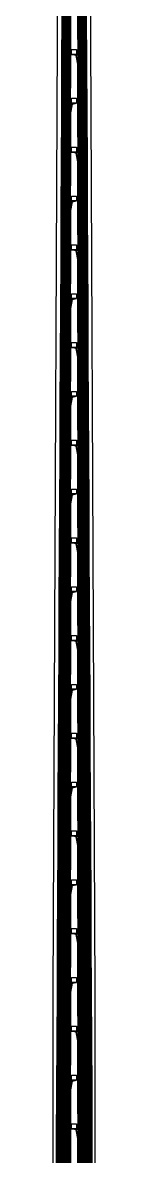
# Model space of a CAD drawing. Header units: inches. Extents: x 106592 to 209533, y 57057 to 74911.
# Drawn here: x 124035 to 124120, y 65212 to 67533 of the extents above; entities that cross this region are included whole.
import ezdxf

# ---------------------------------------------------------------- set-up
doc = ezdxf.new("R2010")
doc.units = ezdxf.units.IN
doc.header["$MEASUREMENT"] = 0
for name, color, linetype in [('metal', 221, 'Continuous'), ('nitride window', 40, 'Continuous'), ('profile', 140, 'Continuous')]:
    doc.layers.add(name, color=color, linetype=linetype)

msp = doc.modelspace()

# ---------------------------------------------------------------- linework, layer by layer
at = {"layer": 'metal'}
for points in [[(124053, 67548), (124052.5, 67448), (124052, 67348), (124051.5, 67248), (124051, 67148), (124050.5, 67048), (124050, 66948), (124049.5, 66848), (124049, 66748), (124048.5, 66648), (124048, 66548), (124047.5, 66448), (124047, 66348), (124046.5, 66248), (124046, 66148), (124045.5, 66048), (124045, 65948), (124044.5, 65848), (124044, 65748), (124043.5, 65648), (124043, 65548), (124042.5, 65448), (124042, 65348), (124041.5, 65248), (124041, 65148)], [(124041.5, 65148), (124042, 65248), (124042.5, 65348), (124043, 65448), (124043.5, 65548), (124044, 65648), (124044.5, 65748), (124045, 65848), (124045.5, 65948), (124046, 66048), (124046.5, 66148), (124047, 66248), (124047.5, 66348), (124048, 66448), (124048.5, 66548), (124049, 66648), (124049.5, 66748), (124050, 66848), (124050.5, 66948), (124051, 67048), (124051.5, 67148), (124052, 67248), (124052.5, 67348), (124053, 67448), (124053.5, 67548)], [(124054, 67548), (124053.5, 67448), (124053, 67348), (124052.5, 67248), (124052, 67148), (124051.5, 67048), (124051, 66948), (124050.5, 66848), (124050, 66748), (124049.5, 66648), (124049, 66548), (124048.5, 66448), (124048, 66348), (124047.5, 66248), (124047, 66148), (124046.5, 66048), (124046, 65948), (124045.5, 65848), (124045, 65748), (124044.5, 65648), (124044, 65548), (124043.5, 65448), (124043, 65348), (124042.5, 65248), (124042, 65148)], [(124042.5, 65148), (124043, 65248), (124043.5, 65348), (124044, 65448), (124044.5, 65548), (124045, 65648), (124045.5, 65748), (124046, 65848), (124046.5, 65948), (124047, 66048), (124047.5, 66148), (124048, 66248), (124048.5, 66348), (124049, 66448), (124049.5, 66548), (124050, 66648), (124050.5, 66748), (124051, 66848), (124051.5, 66948), (124052, 67048), (124052.5, 67148), (124053, 67248), (124053.5, 67348), (124054, 67448), (124054.5, 67548)], [(124055, 67548), (124054.5, 67448), (124054, 67348), (124053.5, 67248), (124053, 67148), (124052.5, 67048), (124052, 66948), (124051.5, 66848), (124051, 66748), (124050.5, 66648), (124050, 66548), (124049.5, 66448), (124049, 66348), (124048.5, 66248), (124048, 66148), (124047.5, 66048), (124047, 65948), (124046.5, 65848), (124046, 65748), (124045.5, 65648), (124045, 65548), (124044.5, 65448), (124044, 65348), (124043.5, 65248), (124043, 65148)], [(124043.5, 65148), (124044, 65248), (124044.5, 65348), (124045, 65448), (124045.5, 65548), (124046, 65648), (124046.5, 65748), (124047, 65848), (124047.5, 65948), (124048, 66048), (124048.5, 66148), (124049, 66248), (124049.5, 66348), (124050, 66448), (124050.5, 66548), (124051, 66648), (124051.5, 66748), (124052, 66848), (124052.5, 66948), (124053, 67048), (124053.5, 67148), (124054, 67248), (124054.5, 67348), (124055, 67448), (124055.5, 67548)], [(124044, 65148), (124044.5, 65248), (124045, 65348), (124045.5, 65448), (124046, 65548), (124046.5, 65648), (124047, 65748), (124047.5, 65848), (124048, 65948), (124048.5, 66048), (124049, 66148), (124049.5, 66248), (124050, 66348), (124050.5, 66448), (124051, 66548), (124051.5, 66648), (124052, 66748), (124052.5, 66848), (124053, 66948), (124053.5, 67048), (124054, 67148), (124054.5, 67248), (124055, 67348), (124055.5, 67448), (124056, 67548)], [(124056.5, 67548), (124056, 67448), (124055.5, 67348), (124055, 67248), (124054.5, 67148), (124054, 67048), (124053.5, 66948), (124053, 66848), (124052.5, 66748), (124052, 66648), (124051.5, 66548), (124051, 66448), (124050.5, 66348), (124050, 66248), (124049.5, 66148), (124049, 66048), (124048.5, 65948), (124048, 65848), (124047.5, 65748), (124047, 65648), (124046.5, 65548), (124046, 65448), (124045.5, 65348), (124045, 65248), (124044.5, 65148)], [(124045, 65148), (124045.5, 65248), (124046, 65348), (124046.5, 65448), (124047, 65548), (124047.5, 65648), (124048, 65748), (124048.5, 65848), (124049, 65948), (124049.5, 66048), (124050, 66148), (124050.5, 66248), (124051, 66348), (124051.5, 66448), (124052, 66548), (124052.5, 66648), (124053, 66748), (124053.5, 66848), (124054, 66948), (124054.5, 67048), (124055, 67148), (124055.5, 67248), (124056, 67348), (124056.5, 67448), (124057, 67548)], [(124057.5, 67548), (124057, 67448), (124056.5, 67348), (124056, 67248), (124055.5, 67148), (124055, 67048), (124054.5, 66948), (124054, 66848), (124053.5, 66748), (124053, 66648), (124052.5, 66548), (124052, 66448), (124051.5, 66348), (124051, 66248), (124050.5, 66148), (124050, 66048), (124049.5, 65948), (124049, 65848), (124048.5, 65748), (124048, 65648), (124047.5, 65548), (124047, 65448), (124046.5, 65348), (124046, 65248), (124045.5, 65148)], [(124046, 65148), (124046.5, 65248), (124047, 65348), (124047.5, 65448), (124048, 65548), (124048.5, 65648), (124049, 65748), (124049.5, 65848), (124050, 65948), (124050.5, 66048), (124051, 66148), (124051.5, 66248), (124052, 66348), (124052.5, 66448), (124053, 66548), (124053.5, 66648), (124054, 66748), (124054.5, 66848), (124055, 66948), (124055.5, 67048), (124056, 67148), (124056.5, 67248), (124057, 67348), (124057.5, 67448), (124058, 67548)], [(124058.5, 67548), (124058, 67448), (124057.5, 67348), (124057, 67248), (124056.5, 67148), (124056, 67048), (124055.5, 66948), (124055, 66848), (124054.5, 66748), (124054, 66648), (124053.5, 66548), (124053, 66448), (124052.5, 66348), (124052, 66248), (124051.5, 66148), (124051, 66048), (124050.5, 65948), (124050, 65848), (124049.5, 65748), (124049, 65648), (124048.5, 65548), (124048, 65448), (124047.5, 65348), (124047, 65248), (124046.5, 65148)], [(124047, 65148), (124047.5, 65248), (124048, 65348), (124048.5, 65448), (124049, 65548), (124049.5, 65648), (124050, 65748), (124050.5, 65848), (124051, 65948), (124051.5, 66048), (124052, 66148), (124052.5, 66248), (124053, 66348), (124053.5, 66448), (124054, 66548), (124054.5, 66648), (124055, 66748), (124055.5, 66848), (124056, 66948), (124056.5, 67048), (124057, 67148), (124057.5, 67248), (124058, 67348), (124058.5, 67448), (124059, 67548)], [(124059.5, 67548), (124059, 67448), (124058.5, 67348), (124058, 67248), (124057.5, 67148), (124057, 67048), (124056.5, 66948), (124056, 66848), (124055.5, 66748), (124055, 66648), (124054.5, 66548), (124054, 66448), (124053.5, 66348), (124053, 66248), (124052.5, 66148), (124052, 66048), (124051.5, 65948), (124051, 65848), (124050.5, 65748), (124050, 65648), (124049.5, 65548), (124049, 65448), (124048.5, 65348), (124048, 65248), (124047.5, 65148)], [(124048, 65148), (124048.5, 65248), (124049, 65348), (124049.5, 65448), (124050, 65548), (124050.5, 65648), (124051, 65748), (124051.5, 65848), (124052, 65948), (124052.5, 66048), (124053, 66148), (124053.5, 66248), (124054, 66348), (124054.5, 66448), (124055, 66548), (124055.5, 66648), (124056, 66748), (124056.5, 66848), (124057, 66948), (124057.5, 67048), (124058, 67148), (124058.5, 67248), (124059, 67348), (124059.5, 67448), (124060, 67548)], [(124060.5, 67548), (124060, 67448), (124059.5, 67348), (124059, 67248), (124058.5, 67148), (124058, 67048), (124057.5, 66948), (124057, 66848), (124056.5, 66748), (124056, 66648), (124055.5, 66548), (124055, 66448), (124054.5, 66348), (124054, 66248), (124053.5, 66148), (124053, 66048), (124052.5, 65948), (124052, 65848), (124051.5, 65748), (124051, 65648), (124050.5, 65548), (124050, 65448), (124049.5, 65348), (124049, 65248), (124048.5, 65148)], [(124049, 65148), (124049.5, 65248), (124050, 65348), (124050.5, 65448), (124051, 65548), (124051.5, 65648), (124052, 65748), (124052.5, 65848), (124053, 65948), (124053.5, 66048), (124054, 66148), (124054.5, 66248), (124055, 66348), (124055.5, 66448), (124056, 66548), (124056.5, 66648), (124057, 66748), (124057.5, 66848), (124058, 66948), (124058.5, 67048), (124059, 67148), (124059.5, 67248), (124060, 67348), (124060.5, 67448), (124061, 67548)], [(124061.5, 67548), (124061, 67448), (124060.5, 67348), (124060, 67248), (124059.5, 67148), (124059, 67048), (124058.5, 66948), (124058, 66848), (124057.5, 66748), (124057, 66648), (124056.5, 66548), (124056, 66448), (124055.5, 66348), (124055, 66248), (124054.5, 66148), (124054, 66048), (124053.5, 65948), (124053, 65848), (124052.5, 65748), (124052, 65648), (124051.5, 65548), (124051, 65448), (124050.5, 65348), (124050, 65248), (124049.5, 65148)], [(124050, 65148), (124050.5, 65248), (124051, 65348), (124051.5, 65448), (124052, 65548), (124052.5, 65648), (124053, 65748), (124053.5, 65848), (124054, 65948), (124054.5, 66048), (124055, 66148), (124055.5, 66248), (124056, 66348), (124056.5, 66448), (124057, 66548), (124057.5, 66648), (124058, 66748), (124058.5, 66848), (124059, 66948), (124059.5, 67048), (124060, 67148), (124060.5, 67248), (124061, 67348), (124061.5, 67448), (124062, 67548)], [(124062.5, 67548), (124062, 67448), (124061.5, 67348), (124061, 67248), (124060.5, 67148), (124060, 67048), (124059.5, 66948), (124059, 66848), (124058.5, 66748), (124058, 66648), (124057.5, 66548), (124057, 66448), (124056.5, 66348), (124056, 66248), (124055.5, 66148), (124055, 66048), (124054.5, 65948), (124054, 65848), (124053.5, 65748), (124053, 65648), (124052.5, 65548), (124052, 65448), (124051.5, 65348), (124051, 65248), (124050.5, 65148)], [(124051, 65148), (124051.5, 65248), (124052, 65348), (124052.5, 65448), (124053, 65548), (124053.5, 65648), (124054, 65748), (124054.5, 65848), (124055, 65948), (124055.5, 66048), (124056, 66148), (124056.5, 66248), (124057, 66348), (124057.5, 66448), (124058, 66548), (124058.5, 66648), (124059, 66748), (124059.5, 66848), (124060, 66948), (124060.5, 67048), (124061, 67148), (124061.5, 67248), (124062, 67348), (124062.5, 67448), (124063, 67548)], [(124063.5, 67548), (124063, 67448), (124062.5, 67348), (124062, 67248), (124061.5, 67148), (124061, 67048), (124060.5, 66948), (124060, 66848), (124059.5, 66748), (124059, 66648), (124058.5, 66548), (124058, 66448), (124057.5, 66348), (124057, 66248), (124056.5, 66148), (124056, 66048), (124055.5, 65948), (124055, 65848), (124054.5, 65748), (124054, 65648), (124053.5, 65548), (124053, 65448), (124052.5, 65348), (124052, 65248), (124051.5, 65148)], [(124052, 65148), (124052.5, 65248), (124053, 65348), (124053.5, 65448), (124054, 65548), (124054.5, 65648), (124055, 65748), (124055.5, 65848), (124056, 65948), (124056.5, 66048), (124057, 66148), (124057.5, 66248), (124058, 66348), (124058.5, 66448), (124059, 66548), (124059.5, 66648), (124060, 66748), (124060.5, 66848), (124061, 66948), (124061.5, 67048), (124062, 67148), (124062.5, 67248), (124063, 67348), (124063.5, 67448), (124064, 67548)], [(124064.5, 67548), (124064, 67448), (124063.5, 67348), (124063, 67248), (124062.5, 67148), (124062, 67048), (124061.5, 66948), (124061, 66848), (124060.5, 66748), (124060, 66648), (124059.5, 66548), (124059, 66448), (124058.5, 66348), (124058, 66248), (124057.5, 66148), (124057, 66048), (124056.5, 65948), (124056, 65848), (124055.5, 65748), (124055, 65648), (124054.5, 65548), (124054, 65448), (124053.5, 65348), (124053, 65248), (124052.5, 65148)], [(124053, 65148), (124053.5, 65248), (124054, 65348), (124054.5, 65448), (124055, 65548), (124055.5, 65648), (124056, 65748), (124056.5, 65848), (124057, 65948), (124057.5, 66048), (124058, 66148), (124058.5, 66248), (124059, 66348), (124059.5, 66448), (124060, 66548), (124060.5, 66648), (124061, 66748), (124061.5, 66848), (124062, 66948), (124062.5, 67048), (124063, 67148), (124063.5, 67248), (124064, 67348), (124064.5, 67448), (124065, 67548)], [(124065.5, 67548), (124065, 67448), (124064.5, 67348), (124064, 67248), (124063.5, 67148), (124063, 67048), (124062.5, 66948), (124062, 66848), (124061.5, 66748), (124061, 66648), (124060.5, 66548), (124060, 66448), (124059.5, 66348), (124059, 66248), (124058.5, 66148), (124058, 66048), (124057.5, 65948), (124057, 65848), (124056.5, 65748), (124056, 65648), (124055.5, 65548), (124055, 65448), (124054.5, 65348), (124054, 65248), (124053.5, 65148)], [(124054, 65148), (124054.5, 65248), (124055, 65348), (124055.5, 65448), (124056, 65548), (124056.5, 65648), (124057, 65748), (124057.5, 65848), (124058, 65948), (124058.5, 66048), (124059, 66148), (124059.5, 66248), (124060, 66348), (124060.5, 66448), (124061, 66548), (124061.5, 66648), (124062, 66748), (124062.5, 66848), (124063, 66948), (124063.5, 67048), (124064, 67148), (124064.5, 67248), (124065, 67348), (124065.5, 67448), (124066, 67548)], [(124066.5, 67548), (124066, 67448), (124065.5, 67348), (124065, 67248), (124064.5, 67148), (124064, 67048), (124063.5, 66948), (124063, 66848), (124062.5, 66748), (124062, 66648), (124061.5, 66548), (124061, 66448), (124060.5, 66348), (124060, 66248), (124059.5, 66148), (124059, 66048), (124058.5, 65948), (124058, 65848), (124057.5, 65748), (124057, 65648), (124056.5, 65548), (124056, 65448), (124055.5, 65348), (124055, 65248), (124054.5, 65148)], [(124055, 65148), (124055.5, 65248), (124056, 65348), (124056.5, 65448), (124057, 65548), (124057.5, 65648), (124058, 65748), (124058.5, 65848), (124059, 65948), (124059.5, 66048), (124060, 66148), (124060.5, 66248), (124061, 66348), (124061.5, 66448), (124062, 66548), (124062.5, 66648), (124063, 66748), (124063.5, 66848), (124064, 66948), (124064.5, 67048), (124065, 67148), (124065.5, 67248), (124066, 67348), (124066.5, 67448), (124067, 67548)], [(124067.5, 67548), (124067, 67448), (124066.5, 67348), (124066, 67248), (124065.5, 67148), (124065, 67048), (124064.5, 66948), (124064, 66848), (124063.5, 66748), (124063, 66648), (124062.5, 66548), (124062, 66448), (124061.5, 66348), (124061, 66248), (124060.5, 66148), (124060, 66048), (124059.5, 65948), (124059, 65848), (124058.5, 65748), (124058, 65648), (124057.5, 65548), (124057, 65448), (124056.5, 65348), (124056, 65248), (124055.5, 65148)], [(124056, 65148), (124056.5, 65248), (124057, 65348), (124057.5, 65448), (124058, 65548), (124058.5, 65648), (124059, 65748), (124059.5, 65848), (124060, 65948), (124060.5, 66048), (124061, 66148), (124061.5, 66248), (124062, 66348), (124062.5, 66448), (124063, 66548), (124063.5, 66648), (124064, 66748), (124064.5, 66848), (124065, 66948), (124065.5, 67048), (124066, 67148), (124066.5, 67248), (124067, 67348), (124067.5, 67448), (124068, 67548)], [(124068.5, 67548), (124068, 67448), (124067.5, 67348), (124067, 67248), (124066.5, 67148), (124066, 67048), (124065.5, 66948), (124065, 66848), (124064.5, 66748), (124064, 66648), (124063.5, 66548), (124063, 66448), (124062.5, 66348), (124062, 66248), (124061.5, 66148), (124061, 66048), (124060.5, 65948), (124060, 65848), (124059.5, 65748), (124059, 65648), (124058.5, 65548), (124058, 65448), (124057.5, 65348), (124057, 65248), (124056.5, 65148)], [(124057, 65148), (124057.5, 65248), (124058, 65348), (124058.5, 65448), (124059, 65548), (124059.5, 65648), (124060, 65748), (124060.5, 65848), (124061, 65948), (124061.5, 66048), (124062, 66148), (124062.5, 66248), (124063, 66348), (124063.5, 66448), (124064, 66548), (124064.5, 66648), (124065, 66748), (124065.5, 66848), (124066, 66948), (124066.5, 67048), (124067, 67148), (124067.5, 67248), (124068, 67348), (124068.5, 67448), (124069, 67548)], [(124069.5, 67548), (124069, 67448), (124068.5, 67348), (124068, 67248), (124067.5, 67148), (124067, 67048), (124066.5, 66948), (124066, 66848), (124065.5, 66748), (124065, 66648), (124064.5, 66548), (124064, 66448), (124063.5, 66348), (124063, 66248), (124062.5, 66148), (124062, 66048), (124061.5, 65948), (124061, 65848), (124060.5, 65748), (124060, 65648), (124059.5, 65548), (124059, 65448), (124058.5, 65348), (124058, 65248), (124057.5, 65148)], [(124058, 65148), (124058.5, 65248), (124059, 65348), (124059.5, 65448), (124060, 65548), (124060.5, 65648), (124061, 65748), (124061.5, 65848), (124062, 65948), (124062.5, 66048), (124063, 66148), (124063.5, 66248), (124064, 66348), (124064.5, 66448), (124065, 66548), (124065.5, 66648), (124066, 66748), (124066.5, 66848), (124067, 66948), (124067.5, 67048), (124068, 67148), (124068.5, 67248), (124069, 67348), (124069.5, 67448), (124069.5, 67448), (124070, 67548)], [(124070.5, 67548), (124070, 67448), (124069.5, 67348), (124069, 67248), (124068.5, 67148), (124068, 67048), (124067.5, 66948), (124067, 66848), (124066.5, 66748), (124066, 66648), (124065.5, 66548), (124065, 66448), (124064.5, 66348), (124064, 66248), (124063.5, 66148), (124063, 66048), (124062.5, 65948), (124062, 65848), (124061.5, 65748), (124061, 65648), (124060.5, 65548), (124060, 65448), (124059.5, 65348), (124059, 65248), (124058.5, 65148)], [(124085, 67548), (124085.5, 67448), (124086, 67348), (124086.5, 67248), (124087, 67148), (124087.5, 67048), (124088, 66948), (124088.5, 66848), (124089, 66748), (124089.5, 66648), (124090, 66548), (124090.5, 66448), (124091, 66348), (124091.5, 66248), (124092, 66148), (124092.5, 66048), (124093, 65948), (124093.5, 65848), (124094, 65748), (124094.5, 65648), (124095, 65548), (124095.5, 65448), (124096, 65348), (124096.5, 65248), (124097, 65148)], [(124097.5, 65148), (124097, 65248), (124096.5, 65348), (124096, 65448), (124095.5, 65548), (124095, 65648), (124094.5, 65748), (124094, 65848), (124093.5, 65948), (124093, 66048), (124092.5, 66148), (124092, 66248), (124091.5, 66348), (124091, 66448), (124090.5, 66548), (124090, 66648), (124089.5, 66748), (124089, 66848), (124088.5, 66948), (124088, 67048), (124087.5, 67148), (124087, 67248), (124086.5, 67348), (124086, 67448), (124085.5, 67548)], [(124086, 67548), (124086.5, 67448), (124087, 67348), (124087.5, 67248), (124088, 67148), (124088.5, 67048), (124089, 66948), (124089.5, 66848), (124090, 66748), (124090.5, 66648), (124091, 66548), (124091.5, 66448), (124092, 66348), (124092.5, 66248), (124093, 66148), (124093.5, 66048), (124094, 65948), (124094.5, 65848), (124095, 65748), (124095.5, 65648), (124096, 65548), (124096.5, 65448), (124097, 65348), (124097.5, 65248), (124098, 65148)], [(124098.5, 65148), (124098, 65248), (124097.5, 65348), (124097, 65448), (124096.5, 65548), (124096, 65648), (124095.5, 65748), (124095, 65848), (124094.5, 65948), (124094, 66048), (124093.5, 66148), (124093, 66248), (124092.5, 66348), (124092, 66448), (124091.5, 66548), (124091, 66648), (124090.5, 66748), (124090, 66848), (124089.5, 66948), (124089, 67048), (124088.5, 67148), (124088, 67248), (124087.5, 67348), (124087, 67448), (124086.5, 67548)], [(124087, 67548), (124087.5, 67448), (124088, 67348), (124088.5, 67248), (124089, 67148), (124089.5, 67048), (124090, 66948), (124090.5, 66848), (124091, 66748), (124091.5, 66648), (124092, 66548), (124092.5, 66448), (124093, 66348), (124093.5, 66248), (124094, 66148), (124094.5, 66048), (124095, 65948), (124095.5, 65848), (124096, 65748), (124096.5, 65648), (124097, 65548), (124097.5, 65448), (124098, 65348), (124098.5, 65248), (124099, 65148)], [(124099.5, 65148), (124099, 65248), (124098.5, 65348), (124098, 65448), (124097.5, 65548), (124097, 65648), (124096.5, 65748), (124096, 65848), (124095.5, 65948), (124095, 66048), (124094.5, 66148), (124094, 66248), (124093.5, 66348), (124093, 66448), (124092.5, 66548), (124092, 66648), (124091.5, 66748), (124091, 66848), (124090.5, 66948), (124090, 67048), (124089.5, 67148), (124089, 67248), (124088.5, 67348), (124088, 67448), (124087.5, 67548)], [(124088, 67548), (124088.5, 67448), (124089, 67348), (124089.5, 67248), (124090, 67148), (124090.5, 67048), (124091, 66948), (124091.5, 66848), (124092, 66748), (124092.5, 66648), (124093, 66548), (124093.5, 66448), (124094, 66348), (124094.5, 66248), (124095, 66148), (124095.5, 66048), (124096, 65948), (124096.5, 65848), (124097, 65748), (124097.5, 65648), (124098, 65548), (124098.5, 65448), (124099, 65348), (124099.5, 65248), (124100, 65148)], [(124100.5, 65148), (124100, 65248), (124099.5, 65348), (124099, 65448), (124098.5, 65548), (124098, 65648), (124097.5, 65748), (124097, 65848), (124096.5, 65948), (124096, 66048), (124095.5, 66148), (124095, 66248), (124094.5, 66348), (124094, 66448), (124093.5, 66548), (124093, 66648), (124092.5, 66748), (124092, 66848), (124091.5, 66948), (124091, 67048), (124090.5, 67148), (124090, 67248), (124089.5, 67348), (124089, 67448), (124088.5, 67548)], [(124089, 67548), (124089.5, 67448), (124090, 67348), (124090.5, 67248), (124091, 67148), (124091.5, 67048), (124092, 66948), (124092.5, 66848), (124093, 66748), (124093.5, 66648), (124094, 66548), (124094.5, 66448), (124095, 66348), (124095.5, 66248), (124096, 66148), (124096.5, 66048), (124097, 65948), (124097.5, 65848), (124098, 65748), (124098.5, 65648), (124099, 65548), (124099.5, 65448), (124100, 65348), (124100.5, 65248), (124101, 65148)], [(124101.5, 65148), (124101, 65248), (124100.5, 65348), (124100, 65448), (124099.5, 65548), (124099, 65648), (124098.5, 65748), (124098, 65848), (124097.5, 65948), (124097, 66048), (124096.5, 66148), (124096, 66248), (124095.5, 66348), (124095, 66448), (124094.5, 66548), (124094, 66648), (124093.5, 66748), (124093, 66848), (124092.5, 66948), (124092, 67048), (124091.5, 67148), (124091, 67248), (124090.5, 67348), (124090, 67448), (124089.5, 67548)], [(124090, 67548), (124090.5, 67448), (124091, 67348), (124091.5, 67248), (124092, 67148), (124092.5, 67048), (124093, 66948), (124093.5, 66848), (124094, 66748), (124094.5, 66648), (124095, 66548), (124095.5, 66448), (124096, 66348), (124096.5, 66248), (124097, 66148), (124097.5, 66048), (124098, 65948), (124098.5, 65848), (124099, 65748), (124099.5, 65648), (124100, 65548), (124100.5, 65448), (124101, 65348), (124101.5, 65248), (124102, 65148)], [(124102.5, 65148), (124102, 65248), (124101.5, 65348), (124101, 65448), (124100.5, 65548), (124100, 65648), (124099.5, 65748), (124099, 65848), (124098.5, 65948), (124098, 66048), (124097.5, 66148), (124097, 66248), (124096.5, 66348), (124096, 66448), (124095.5, 66548), (124095, 66648), (124094.5, 66748), (124094, 66848), (124093.5, 66948), (124093, 67048), (124092.5, 67148), (124092, 67248), (124091.5, 67348), (124091, 67448), (124090.5, 67548)], [(124091, 67548), (124091.5, 67448), (124092, 67348), (124092.5, 67248), (124093, 67148), (124093.5, 67048), (124094, 66948), (124094.5, 66848), (124095, 66748), (124095.5, 66648), (124096, 66548), (124096.5, 66448), (124097, 66348), (124097.5, 66248), (124098, 66148), (124098.5, 66048), (124099, 65948), (124099.5, 65848), (124100, 65748), (124100.5, 65648), (124101, 65548), (124101.5, 65448), (124102, 65348), (124102.5, 65248), (124103, 65148)], [(124103.5, 65148), (124103, 65248), (124102.5, 65348), (124102, 65448), (124101.5, 65548), (124101, 65648), (124100.5, 65748), (124100, 65848), (124099.5, 65948), (124099, 66048), (124098.5, 66148), (124098, 66248), (124097.5, 66348), (124097, 66448), (124096.5, 66548), (124096, 66648), (124095.5, 66748), (124095, 66848), (124094.5, 66948), (124094, 67048), (124093.5, 67148), (124093, 67248), (124092.5, 67348), (124092, 67448), (124091.5, 67548)], [(124092, 67548), (124092.5, 67448), (124093, 67348), (124093.5, 67248), (124094, 67148), (124094.5, 67048), (124095, 66948), (124095.5, 66848), (124096, 66748), (124096.5, 66648), (124097, 66548), (124097.5, 66448), (124098, 66348), (124098.5, 66248), (124099, 66148), (124099.5, 66048), (124100, 65948), (124100.5, 65848), (124101, 65748), (124101.5, 65648), (124102, 65548), (124102.5, 65448), (124103, 65348), (124103.5, 65248), (124104, 65148)], [(124104.5, 65148), (124104, 65248), (124103.5, 65348), (124103, 65448), (124102.5, 65548), (124102, 65648), (124101.5, 65748), (124101, 65848), (124100.5, 65948), (124100, 66048), (124099.5, 66148), (124099, 66248), (124098.5, 66348), (124098, 66448), (124097.5, 66548), (124097, 66648), (124096.5, 66748), (124096, 66848), (124095.5, 66948), (124095, 67048), (124094.5, 67148), (124094, 67248), (124093.5, 67348), (124093, 67448), (124092.5, 67548)], [(124105, 65148), (124104.5, 65248), (124104, 65348), (124103.5, 65448), (124103, 65548), (124102.5, 65648), (124102, 65748), (124101.5, 65848), (124101, 65948), (124100.5, 66048), (124100, 66148), (124099.5, 66248), (124099, 66348), (124098.5, 66448), (124098, 66548), (124097.5, 66648), (124097, 66748), (124096.5, 66848), (124096, 66948), (124095.5, 67048), (124095, 67148), (124094.5, 67248), (124094, 67348), (124093.5, 67448), (124093, 67548)], [(124093.5, 67548), (124094, 67448), (124094.5, 67348), (124095, 67248), (124095.5, 67148), (124096, 67048), (124096.5, 66948), (124097, 66848), (124097.5, 66748), (124098, 66648), (124098.5, 66548), (124099, 66448), (124099.5, 66348), (124100, 66248), (124100.5, 66148), (124101, 66048), (124101.5, 65948), (124102, 65848), (124102.5, 65748), (124103, 65648), (124103.5, 65548), (124104, 65448), (124104.5, 65348), (124105, 65248), (124105.5, 65148)], [(124094, 67548), (124094.5, 67448), (124095, 67348), (124095.5, 67248), (124096, 67148), (124096.5, 67048), (124097, 66948), (124097.5, 66848), (124098, 66748), (124098.5, 66648), (124099, 66548), (124099.5, 66448), (124100, 66348), (124100.5, 66248), (124101, 66148), (124101.5, 66048), (124102, 65948), (124102.5, 65848), (124103, 65748), (124103.5, 65648), (124104, 65548), (124104.5, 65448), (124105, 65348), (124105.5, 65248), (124106, 65148)], [(124106.5, 65148), (124106, 65248), (124105.5, 65348), (124105, 65448), (124104.5, 65548), (124104, 65648), (124103.5, 65748), (124103, 65848), (124102.5, 65948), (124102, 66048), (124101.5, 66148), (124101, 66248), (124100.5, 66348), (124100, 66448), (124099.5, 66548), (124099, 66648), (124098.5, 66748), (124098, 66848), (124097.5, 66948), (124097, 67048), (124096.5, 67148), (124096, 67248), (124095.5, 67348), (124095, 67448), (124094.5, 67548)], [(124107, 65148), (124106.5, 65248), (124106, 65348), (124105.5, 65448), (124105, 65548), (124104.5, 65648), (124104, 65748), (124103.5, 65848), (124103, 65948), (124102.5, 66048), (124102, 66148), (124101.5, 66248), (124101, 66348), (124100.5, 66448), (124100, 66548), (124099.5, 66648), (124099, 66748), (124098.5, 66848), (124098, 66948), (124097.5, 67048), (124097, 67148), (124096.5, 67248), (124096, 67348), (124095.5, 67448), (124095, 67548)], [(124095.5, 67548), (124096, 67448), (124096.5, 67348), (124097, 67248), (124097.5, 67148), (124098, 67048), (124098.5, 66948), (124099, 66848), (124099.5, 66748), (124100, 66648), (124100.5, 66548), (124101, 66448), (124101.5, 66348), (124102, 66248), (124102.5, 66148), (124103, 66048), (124103.5, 65948), (124104, 65848), (124104.5, 65748), (124105, 65648), (124105.5, 65548), (124106, 65448), (124106.5, 65348), (124107, 65248), (124107.5, 65148)], [(124108, 65148), (124107.5, 65248), (124107, 65348), (124106.5, 65448), (124106, 65548), (124105.5, 65648), (124105, 65748), (124104.5, 65848), (124104, 65948), (124103.5, 66048), (124103, 66148), (124102.5, 66248), (124102, 66348), (124101.5, 66448), (124101, 66548), (124100.5, 66648), (124100, 66748), (124099.5, 66848), (124099, 66948), (124098.5, 67048), (124098, 67148), (124097.5, 67248), (124097, 67348), (124096.5, 67448), (124096, 67548)], [(124096.5, 67548), (124097, 67448), (124097.5, 67348), (124098, 67248), (124098.5, 67148), (124099, 67048), (124099.5, 66948), (124100, 66848), (124100.5, 66748), (124101, 66648), (124101.5, 66548), (124102, 66448), (124102.5, 66348), (124103, 66248), (124103.5, 66148), (124104, 66048), (124104.5, 65948), (124105, 65848), (124105.5, 65748), (124106, 65648), (124106.5, 65548), (124107, 65448), (124107.5, 65348), (124108, 65248), (124108.5, 65148)], [(124109, 65148), (124108.5, 65248), (124108, 65348), (124107.5, 65448), (124107, 65548), (124106.5, 65648), (124106, 65748), (124105.5, 65848), (124105, 65948), (124104.5, 66048), (124104, 66148), (124103.5, 66248), (124103, 66348), (124102.5, 66448), (124102, 66548), (124101.5, 66648), (124101, 66748), (124100.5, 66848), (124100, 66948), (124099.5, 67048), (124099, 67148), (124098.5, 67248), (124098, 67348), (124097.5, 67448), (124097, 67548)], [(124097.5, 67548), (124098, 67448), (124098.5, 67348), (124099, 67248), (124099.5, 67148), (124100, 67048), (124100.5, 66948), (124101, 66848), (124101.5, 66748), (124102, 66648), (124102.5, 66548), (124103, 66448), (124103.5, 66348), (124104, 66248), (124104.5, 66148), (124105, 66048), (124105.5, 65948), (124106, 65848), (124106.5, 65748), (124107, 65648), (124107.5, 65548), (124108, 65448), (124108.5, 65348), (124109, 65248), (124109.5, 65148)], [(124110, 65148), (124109.5, 65248), (124109, 65348), (124108.5, 65448), (124108, 65548), (124107.5, 65648), (124107, 65748), (124106.5, 65848), (124106, 65948), (124105.5, 66048), (124105, 66148), (124104.5, 66248), (124104, 66348), (124103.5, 66448), (124103, 66548), (124102.5, 66648), (124102, 66748), (124101.5, 66848), (124101, 66948), (124100.5, 67048), (124100, 67148), (124099.5, 67248), (124099, 67348), (124098.5, 67448), (124098, 67548)], [(124098.5, 67548), (124099, 67448), (124099.5, 67348), (124100, 67248), (124100.5, 67148), (124101, 67048), (124101.5, 66948), (124102, 66848), (124102.5, 66748), (124103, 66648), (124103.5, 66548), (124104, 66448), (124104.5, 66348), (124105, 66248), (124105.5, 66148), (124106, 66048), (124106.5, 65948), (124107, 65848), (124107.5, 65748), (124108, 65648), (124108.5, 65548), (124109, 65448), (124109.5, 65348), (124110, 65248), (124110.5, 65148)], [(124111, 65148), (124110.5, 65248), (124110, 65348), (124109.5, 65448), (124109, 65548), (124108.5, 65648), (124108, 65748), (124107.5, 65848), (124107, 65948), (124106.5, 66048), (124106, 66148), (124105.5, 66248), (124105, 66348), (124104.5, 66448), (124104, 66548), (124103.5, 66648), (124103, 66748), (124102.5, 66848), (124102, 66948), (124101.5, 67048), (124101, 67148), (124100.5, 67248), (124100, 67348), (124099.5, 67448), (124099, 67548)], [(124099.5, 67548), (124100, 67448), (124100.5, 67348), (124101, 67248), (124101.5, 67148), (124102, 67048), (124102.5, 66948), (124103, 66848), (124103.5, 66748), (124104, 66648), (124104.5, 66548), (124105, 66448), (124105.5, 66348), (124106, 66248), (124106.5, 66148), (124107, 66048), (124107.5, 65948), (124108, 65848), (124108.5, 65748), (124109, 65648), (124109.5, 65548), (124110, 65448), (124110.5, 65348), (124111, 65248), (124111.5, 65148)], [(124112, 65148), (124111.5, 65248), (124111, 65348), (124110.5, 65448), (124110, 65548), (124109.5, 65648), (124109, 65748), (124108.5, 65848), (124108, 65948), (124107.5, 66048), (124107, 66148), (124106.5, 66248), (124106, 66348), (124105.5, 66448), (124105, 66548), (124104.5, 66648), (124104, 66748), (124103.5, 66848), (124103, 66948), (124102.5, 67048), (124102, 67148), (124101.5, 67248), (124101, 67348), (124100.5, 67448), (124100, 67548)], [(124100.5, 67548), (124101, 67448), (124101.5, 67348), (124102, 67248), (124102.5, 67148), (124103, 67048), (124103.5, 66948), (124104, 66848), (124104.5, 66748), (124105, 66648), (124105.5, 66548), (124106, 66448), (124106.5, 66348), (124107, 66248), (124107.5, 66148), (124108, 66048), (124108.5, 65948), (124109, 65848), (124109.5, 65748), (124110, 65648), (124110.5, 65548), (124111, 65448), (124111.5, 65348), (124112, 65248), (124112.5, 65148)], [(124113, 65148), (124112.5, 65248), (124112, 65348), (124111.5, 65448), (124111, 65548), (124110.5, 65648), (124110, 65748), (124109.5, 65848), (124109, 65948), (124108.5, 66048), (124108, 66148), (124107.5, 66248), (124107, 66348), (124106.5, 66448), (124106, 66548), (124105.5, 66648), (124105, 66748), (124104.5, 66848), (124104, 66948), (124103.5, 67048), (124103, 67148), (124102.5, 67248), (124102, 67348), (124101.5, 67448), (124101, 67548)], [(124101.5, 67548), (124102, 67448), (124102.5, 67348), (124103, 67248), (124103.5, 67148), (124104, 67048), (124104.5, 66948), (124105, 66848), (124105.5, 66748), (124106, 66648), (124106.5, 66548), (124107, 66448), (124107.5, 66348), (124108, 66248), (124108.5, 66148), (124109, 66048), (124109.5, 65948), (124110, 65848), (124110.5, 65748), (124111, 65648), (124111.5, 65548), (124112, 65448), (124112.5, 65348), (124113, 65248), (124113.5, 65148)], [(124114, 65148), (124113.5, 65248), (124113, 65348), (124112.5, 65448), (124112, 65548), (124111.5, 65648), (124111, 65748), (124110.5, 65848), (124110, 65948), (124109.5, 66048), (124109, 66148), (124108.5, 66248), (124108, 66348), (124107.5, 66448), (124107, 66548), (124106.5, 66648), (124106, 66748), (124105.5, 66848), (124105, 66948), (124104.5, 67048), (124104, 67148), (124103.5, 67248), (124103, 67348), (124102.5, 67448), (124102, 67548)], [(124102.5, 67548), (124103, 67448), (124103.5, 67348), (124104, 67248), (124104.5, 67148), (124105, 67048), (124105.5, 66948), (124106, 66848), (124106.5, 66748), (124107, 66648), (124107.5, 66548), (124108, 66448), (124108.5, 66348), (124109, 66248), (124109.5, 66148), (124110, 66048), (124110.5, 65948), (124111, 65848), (124111.5, 65748), (124112, 65648), (124112.5, 65548), (124113, 65448), (124113.5, 65348), (124114, 65248), (124114.5, 65148)], [(124096.5, 65148), (124096, 65248), (124095.5, 65348), (124095, 65448), (124094.5, 65548), (124094, 65648), (124093.5, 65748), (124093, 65848), (124092.5, 65948), (124092, 66048), (124091.5, 66148), (124091, 66248), (124090.5, 66348), (124090, 66448), (124089.5, 66548), (124089, 66648), (124088.5, 66748), (124088, 66848), (124087.5, 66948), (124087, 67048), (124086.5, 67148), (124086, 67248), (124085.5, 67348), (124085.5, 67348), (124085, 67448), (124082.5, 67466), (124081.5, 67466), (124084.5, 67448), (124085, 67348), (124085.5, 67248), (124086, 67148), (124086.5, 67048), (124087, 66948), (124087.5, 66848), (124088, 66748), (124088.5, 66648), (124089, 66548), (124089.5, 66448), (124090, 66348), (124090.5, 66248), (124091, 66148), (124091.5, 66048), (124092, 65948), (124092.5, 65848), (124093, 65748), (124093.5, 65648), (124094, 65548), (124094.5, 65448), (124095, 65348), (124095.5, 65248), (124096, 65148)], [(124059, 65148), (124059.5, 65248), (124060, 65348), (124060.5, 65448), (124061, 65548), (124061.5, 65648), (124062, 65748), (124062.5, 65848), (124063, 65948), (124063.5, 66048), (124064, 66148), (124064.5, 66248), (124065, 66348), (124065.5, 66448), (124066, 66548), (124066.5, 66648), (124067, 66748), (124067.5, 66848), (124068, 66948), (124068.5, 67048), (124069, 67148), (124069.5, 67248), (124069.5, 67248), (124070, 67348), (124072.5, 67366), (124073.5, 67366), (124070.5, 67348), (124070, 67248), (124069.5, 67148), (124069, 67048), (124068.5, 66948), (124068, 66848), (124067.5, 66748), (124067, 66648), (124066.5, 66548), (124066, 66448), (124065.5, 66348), (124065, 66248), (124064.5, 66148), (124064, 66048), (124063.5, 65948), (124063, 65848), (124062.5, 65748), (124062, 65648), (124061.5, 65548), (124061, 65448), (124060.5, 65348), (124060, 65248), (124059.5, 65148)], [(124095.5, 65148), (124095, 65248), (124094.5, 65348), (124094, 65448), (124093.5, 65548), (124093, 65648), (124092.5, 65748), (124092, 65848), (124091.5, 65948), (124091, 66048), (124090.5, 66148), (124090, 66248), (124089.5, 66348), (124089, 66448), (124088.5, 66548), (124088, 66648), (124087.5, 66748), (124087, 66848), (124086.5, 66948), (124086, 67048), (124085.5, 67148), (124085.5, 67148), (124085, 67248), (124082.5, 67266), (124081.5, 67266), (124084.5, 67248), (124085, 67148), (124085.5, 67048), (124086, 66948), (124086.5, 66848), (124087, 66748), (124087.5, 66648), (124088, 66548), (124088.5, 66448), (124089, 66348), (124089.5, 66248), (124090, 66148), (124090.5, 66048), (124091, 65948), (124091.5, 65848), (124092, 65748), (124092.5, 65648), (124093, 65548), (124093.5, 65448), (124094, 65348), (124094.5, 65248), (124095, 65148)], [(124060, 65148), (124060.5, 65248), (124061, 65348), (124061.5, 65448), (124062, 65548), (124062.5, 65648), (124063, 65748), (124063.5, 65848), (124064, 65948), (124064.5, 66048), (124065, 66148), (124065.5, 66248), (124066, 66348), (124066.5, 66448), (124067, 66548), (124067.5, 66648), (124068, 66748), (124068.5, 66848), (124069, 66948), (124069.5, 67048), (124069.5, 67048), (124070, 67148), (124072.5, 67166), (124073.5, 67166), (124070.5, 67148), (124070, 67048), (124069.5, 66948), (124069, 66848), (124068.5, 66748), (124068, 66648), (124067.5, 66548), (124067, 66448), (124066.5, 66348), (124066, 66248), (124065.5, 66148), (124065, 66048), (124064.5, 65948), (124064, 65848), (124063.5, 65748), (124063, 65648), (124062.5, 65548), (124062, 65448), (124061.5, 65348), (124061, 65248), (124060.5, 65148)], [(124094.5, 65148), (124094, 65248), (124093.5, 65348), (124093, 65448), (124092.5, 65548), (124092, 65648), (124091.5, 65748), (124091, 65848), (124090.5, 65948), (124090, 66048), (124089.5, 66148), (124089, 66248), (124088.5, 66348), (124088, 66448), (124087.5, 66548), (124087, 66648), (124086.5, 66748), (124086, 66848), (124085.5, 66948), (124085.5, 66948), (124085, 67048), (124082.5, 67066), (124081.5, 67066), (124084.5, 67048), (124085, 66948), (124085.5, 66848), (124086, 66748), (124086.5, 66648), (124087, 66548), (124087.5, 66448), (124088, 66348), (124088.5, 66248), (124089, 66148), (124089.5, 66048), (124090, 65948), (124090.5, 65848), (124091, 65748), (124091.5, 65648), (124092, 65548), (124092.5, 65448), (124093, 65348), (124093.5, 65248), (124094, 65148)], [(124061, 65148), (124061.5, 65248), (124062, 65348), (124062.5, 65448), (124063, 65548), (124063.5, 65648), (124064, 65748), (124064.5, 65848), (124065, 65948), (124065.5, 66048), (124066, 66148), (124066.5, 66248), (124067, 66348), (124067.5, 66448), (124068, 66548), (124068.5, 66648), (124069, 66748), (124069.5, 66848), (124069.5, 66848), (124070, 66948), (124072.5, 66966), (124073.5, 66966), (124070.5, 66948), (124070, 66848), (124069.5, 66748), (124069, 66648), (124068.5, 66548), (124068, 66448), (124067.5, 66348), (124067, 66248), (124066.5, 66148), (124066, 66048), (124065.5, 65948), (124065, 65848), (124064.5, 65748), (124064, 65648), (124063.5, 65548), (124063, 65448), (124062.5, 65348), (124062, 65248), (124061.5, 65148)], [(124093.5, 65148), (124093, 65248), (124092.5, 65348), (124092, 65448), (124091.5, 65548), (124091, 65648), (124090.5, 65748), (124090, 65848), (124089.5, 65948), (124089, 66048), (124088.5, 66148), (124088, 66248), (124087.5, 66348), (124087, 66448), (124086.5, 66548), (124086, 66648), (124085.5, 66748), (124085.5, 66748), (124085, 66848), (124082.5, 66866), (124081.5, 66866), (124084.5, 66848), (124085, 66748), (124085.5, 66648), (124086, 66548), (124086.5, 66448), (124087, 66348), (124087.5, 66248), (124088, 66148), (124088.5, 66048), (124089, 65948), (124089.5, 65848), (124090, 65748), (124090.5, 65648), (124091, 65548), (124091.5, 65448), (124092, 65348), (124092.5, 65248), (124093, 65148)], [(124062, 65148), (124062.5, 65248), (124063, 65348), (124063.5, 65448), (124064, 65548), (124064.5, 65648), (124065, 65748), (124065.5, 65848), (124066, 65948), (124066.5, 66048), (124067, 66148), (124067.5, 66248), (124068, 66348), (124068.5, 66448), (124069, 66548), (124069.5, 66648), (124069.5, 66648), (124070, 66748), (124072.5, 66766), (124073.5, 66766), (124070.5, 66748), (124070, 66648), (124069.5, 66548), (124069, 66448), (124068.5, 66348), (124068, 66248), (124067.5, 66148), (124067, 66048), (124066.5, 65948), (124066, 65848), (124065.5, 65748), (124065, 65648), (124064.5, 65548), (124064, 65448), (124063.5, 65348), (124063, 65248), (124062.5, 65148)], [(124092.5, 65148), (124092, 65248), (124091.5, 65348), (124091, 65448), (124090.5, 65548), (124090, 65648), (124089.5, 65748), (124089, 65848), (124088.5, 65948), (124088, 66048), (124087.5, 66148), (124087, 66248), (124086.5, 66348), (124086, 66448), (124085.5, 66548), (124085.5, 66548), (124085, 66648), (124082.5, 66666), (124081.5, 66666), (124084.5, 66648), (124085, 66548), (124085.5, 66448), (124086, 66348), (124086.5, 66248), (124087, 66148), (124087.5, 66048), (124088, 65948), (124088.5, 65848), (124089, 65748), (124089.5, 65648), (124090, 65548), (124090.5, 65448), (124091, 65348), (124091.5, 65248), (124092, 65148)], [(124063, 65148), (124063.5, 65248), (124064, 65348), (124064.5, 65448), (124065, 65548), (124065.5, 65648), (124066, 65748), (124066.5, 65848), (124067, 65948), (124067.5, 66048), (124068, 66148), (124068.5, 66248), (124069, 66348), (124069.5, 66448), (124069.5, 66448), (124070, 66548), (124072.5, 66566), (124073.5, 66566), (124070.5, 66548), (124070, 66448), (124069.5, 66348), (124069, 66248), (124068.5, 66148), (124068, 66048), (124067.5, 65948), (124067, 65848), (124066.5, 65748), (124066, 65648), (124065.5, 65548), (124065, 65448), (124064.5, 65348), (124064, 65248), (124063.5, 65148)], [(124091.5, 65148), (124091, 65248), (124090.5, 65348), (124090, 65448), (124089.5, 65548), (124089, 65648), (124088.5, 65748), (124088, 65848), (124087.5, 65948), (124087, 66048), (124086.5, 66148), (124086, 66248), (124085.5, 66348), (124085.5, 66348), (124085, 66448), (124082.5, 66466), (124081.5, 66466), (124084.5, 66448), (124085, 66348), (124085.5, 66248), (124086, 66148), (124086.5, 66048), (124087, 65948), (124087.5, 65848), (124088, 65748), (124088.5, 65648), (124089, 65548), (124089.5, 65448), (124090, 65348), (124090.5, 65248), (124091, 65148)], [(124064, 65148), (124064.5, 65248), (124065, 65348), (124065.5, 65448), (124066, 65548), (124066.5, 65648), (124067, 65748), (124067.5, 65848), (124068, 65948), (124068.5, 66048), (124069, 66148), (124069.5, 66248), (124069.5, 66248), (124070, 66348), (124072.5, 66366), (124073.5, 66366), (124070.5, 66348), (124070, 66248), (124069.5, 66148), (124069, 66048), (124068.5, 65948), (124068, 65848), (124067.5, 65748), (124067, 65648), (124066.5, 65548), (124066, 65448), (124065.5, 65348), (124065, 65248), (124064.5, 65148)], [(124090.5, 65148), (124090, 65248), (124089.5, 65348), (124089, 65448), (124088.5, 65548), (124088, 65648), (124087.5, 65748), (124087, 65848), (124086.5, 65948), (124086, 66048), (124085.5, 66148), (124085.5, 66148), (124085, 66248), (124082.5, 66266), (124081.5, 66266), (124084.5, 66248), (124085, 66148), (124085.5, 66048), (124086, 65948), (124086.5, 65848), (124087, 65748), (124087.5, 65648), (124088, 65548), (124088.5, 65448), (124089, 65348), (124089.5, 65248), (124090, 65148)], [(124065, 65148), (124065.5, 65248), (124066, 65348), (124066.5, 65448), (124067, 65548), (124067.5, 65648), (124068, 65748), (124068.5, 65848), (124069, 65948), (124069.5, 66048), (124069.5, 66048), (124070, 66148), (124072.5, 66166), (124073.5, 66166), (124070.5, 66148), (124070, 66048), (124069.5, 65948), (124069, 65848), (124068.5, 65748), (124068, 65648), (124067.5, 65548), (124067, 65448), (124066.5, 65348), (124066, 65248), (124065.5, 65148)], [(124089.5, 65148), (124089, 65248), (124088.5, 65348), (124088, 65448), (124087.5, 65548), (124087, 65648), (124086.5, 65748), (124086, 65848), (124085.5, 65948), (124085.5, 65948), (124085, 66048), (124082.5, 66066), (124081.5, 66066), (124084.5, 66048), (124085, 65948), (124085.5, 65848), (124086, 65748), (124086.5, 65648), (124087, 65548), (124087.5, 65448), (124088, 65348), (124088.5, 65248), (124089, 65148)], [(124066, 65148), (124066.5, 65248), (124067, 65348), (124067.5, 65448), (124068, 65548), (124068.5, 65648), (124069, 65748), (124069.5, 65848), (124069.5, 65848), (124070, 65948), (124072.5, 65966), (124073.5, 65966), (124070.5, 65948), (124070, 65848), (124069.5, 65748), (124069, 65648), (124068.5, 65548), (124068, 65448), (124067.5, 65348), (124067, 65248), (124066.5, 65148)], [(124088.5, 65148), (124088, 65248), (124087.5, 65348), (124087, 65448), (124086.5, 65548), (124086, 65648), (124085.5, 65748), (124085.5, 65748), (124085, 65848), (124082.5, 65866), (124081.5, 65866), (124084.5, 65848), (124085, 65748), (124085.5, 65648), (124086, 65548), (124086.5, 65448), (124087, 65348), (124087.5, 65248), (124088, 65148)], [(124067, 65148), (124067.5, 65248), (124068, 65348), (124068.5, 65448), (124069, 65548), (124069.5, 65648), (124069.5, 65648), (124070, 65748), (124072.5, 65766), (124073.5, 65766), (124070.5, 65748), (124070, 65648), (124069.5, 65548), (124069, 65448), (124068.5, 65348), (124068, 65248), (124067.5, 65148)]]:
    msp.add_lwpolyline(points, dxfattribs=at)
for points in [[(124072.5, 67478), (124082.5, 67478), (124082.5, 67468), (124072.5, 67468)], [(124082.5, 67466), (124081.5, 67466), (124072.5, 67468), (124082.5, 67468)], [(124072.5, 67378), (124082.5, 67378), (124082.5, 67368), (124072.5, 67368)], [(124072.5, 67366), (124073.5, 67366), (124082.5, 67368), (124072.5, 67368)], [(124072.5, 67278), (124082.5, 67278), (124082.5, 67268), (124072.5, 67268)], [(124082.5, 67266), (124081.5, 67266), (124072.5, 67268), (124082.5, 67268)], [(124072.5, 67178), (124082.5, 67178), (124082.5, 67168), (124072.5, 67168)], [(124072.5, 67166), (124073.5, 67166), (124082.5, 67168), (124072.5, 67168)], [(124072.5, 67078), (124082.5, 67078), (124082.5, 67068), (124072.5, 67068)], [(124082.5, 67066), (124081.5, 67066), (124072.5, 67068), (124082.5, 67068)], [(124072.5, 66978), (124082.5, 66978), (124082.5, 66968), (124072.5, 66968)], [(124072.5, 66966), (124073.5, 66966), (124082.5, 66968), (124072.5, 66968)], [(124072.5, 66878), (124082.5, 66878), (124082.5, 66868), (124072.5, 66868)], [(124082.5, 66866), (124081.5, 66866), (124072.5, 66868), (124082.5, 66868)], [(124072.5, 66778), (124082.5, 66778), (124082.5, 66768), (124072.5, 66768)], [(124072.5, 66766), (124073.5, 66766), (124082.5, 66768), (124072.5, 66768)], [(124072.5, 66678), (124082.5, 66678), (124082.5, 66668), (124072.5, 66668)], [(124082.5, 66666), (124081.5, 66666), (124072.5, 66668), (124082.5, 66668)], [(124072.5, 66578), (124082.5, 66578), (124082.5, 66568), (124072.5, 66568)], [(124072.5, 66566), (124073.5, 66566), (124082.5, 66568), (124072.5, 66568)], [(124072.5, 66478), (124082.5, 66478), (124082.5, 66468), (124072.5, 66468)], [(124082.5, 66466), (124081.5, 66466), (124072.5, 66468), (124082.5, 66468)], [(124072.5, 66378), (124082.5, 66378), (124082.5, 66368), (124072.5, 66368)], [(124072.5, 66366), (124073.5, 66366), (124082.5, 66368), (124072.5, 66368)], [(124072.5, 66278), (124082.5, 66278), (124082.5, 66268), (124072.5, 66268)], [(124082.5, 66266), (124081.5, 66266), (124072.5, 66268), (124082.5, 66268)], [(124072.5, 66178), (124082.5, 66178), (124082.5, 66168), (124072.5, 66168)], [(124072.5, 66166), (124073.5, 66166), (124082.5, 66168), (124072.5, 66168)], [(124072.5, 66078), (124082.5, 66078), (124082.5, 66068), (124072.5, 66068)], [(124082.5, 66066), (124081.5, 66066), (124072.5, 66068), (124082.5, 66068)], [(124072.5, 65978), (124082.5, 65978), (124082.5, 65968), (124072.5, 65968)], [(124072.5, 65966), (124073.5, 65966), (124082.5, 65968), (124072.5, 65968)], [(124072.5, 65878), (124082.5, 65878), (124082.5, 65868), (124072.5, 65868)], [(124082.5, 65866), (124081.5, 65866), (124072.5, 65868), (124082.5, 65868)], [(124072.5, 65778), (124082.5, 65778), (124082.5, 65768), (124072.5, 65768)], [(124072.5, 65766), (124073.5, 65766), (124082.5, 65768), (124072.5, 65768)], [(124072.5, 65678), (124082.5, 65678), (124082.5, 65668), (124072.5, 65668)], [(124082.5, 65666), (124081.5, 65666), (124072.5, 65668), (124082.5, 65668)], [(124085.5, 65548), (124085, 65648), (124082.5, 65666), (124081.5, 65666), (124084.5, 65648), (124085, 65548), (124085.5, 65448), (124086, 65348), (124086.5, 65248), (124087, 65148), (124087.5, 65048), (124088, 64948), (124088.5, 64765), (124082.6, 64748), (124083.2, 64748), (124089, 64765), (124088.5, 64948), (124088, 65048), (124087.5, 65148), (124087, 65248), (124086.5, 65348), (124086, 65448), (124085.5, 65548)], [(124072.5, 65578), (124082.5, 65578), (124082.5, 65568), (124072.5, 65568)], [(124069.5, 65448), (124070, 65548), (124072.5, 65566), (124073.5, 65566), (124070.5, 65548), (124070, 65448), (124069.5, 65348), (124069, 65248), (124068.5, 65148), (124068, 65048), (124067.5, 64948), (124067, 64765), (124072.4, 64748), (124071.8, 64748), (124066.5, 64765), (124067, 64948), (124067.5, 65048), (124068, 65148), (124068.5, 65248), (124069, 65348), (124069.5, 65448)], [(124072.5, 65566), (124073.5, 65566), (124082.5, 65568), (124072.5, 65568)], [(124072.5, 65478), (124082.5, 65478), (124082.5, 65468), (124072.5, 65468)], [(124082.5, 65466), (124081.5, 65466), (124072.5, 65468), (124082.5, 65468)], [(124085.5, 65348), (124085, 65448), (124082.5, 65466), (124081.5, 65466), (124084.5, 65448), (124085, 65348), (124085.5, 65248), (124086, 65148), (124086.5, 65048), (124087, 64948), (124087.5, 64765), (124081.4, 64748), (124082, 64748), (124088, 64765), (124087.5, 64948), (124087, 65048), (124086.5, 65148), (124086, 65248), (124085.5, 65348)], [(124069.5, 65248), (124070, 65348), (124072.5, 65366), (124073.5, 65366), (124070.5, 65348), (124070, 65248), (124069.5, 65148), (124069, 65048), (124068.5, 64948), (124068, 64765), (124073.6, 64748), (124073, 64748), (124067.5, 64765), (124068, 64948), (124068.5, 65048), (124069, 65148), (124069.5, 65248)], [(124072.5, 65378), (124082.5, 65378), (124082.5, 65368), (124072.5, 65368)], [(124082.5, 65368), (124072.5, 65368), (124072.5, 65366), (124073.5, 65366)], [(124072.5, 65278), (124082.5, 65278), (124082.5, 65268), (124072.5, 65268)], [(124082.5, 65266), (124081.5, 65266), (124072.5, 65268), (124082.5, 65268)], [(124085.5, 65148), (124085, 65248), (124082.5, 65266), (124081.5, 65266), (124084.5, 65248), (124085, 65148), (124085.5, 65048), (124086, 64948), (124086.5, 64765), (124080.2, 64748), (124080.8, 64748), (124087, 64765), (124086.5, 64948), (124086, 65048), (124085.5, 65148)]]:
    msp.add_lwpolyline(points, close=True, dxfattribs=at)
at = {"layer": 'nitride window'}
for points in [[(124072.5, 67478), (124082.5, 67478), (124082.5, 67468), (124072.5, 67468)], [(124072.5, 67378), (124082.5, 67378), (124082.5, 67368), (124072.5, 67368)], [(124072.5, 67278), (124082.5, 67278), (124082.5, 67268), (124072.5, 67268)], [(124072.5, 67178), (124082.5, 67178), (124082.5, 67168), (124072.5, 67168)], [(124072.5, 67078), (124082.5, 67078), (124082.5, 67068), (124072.5, 67068)], [(124072.5, 66978), (124082.5, 66978), (124082.5, 66968), (124072.5, 66968)], [(124072.5, 66878), (124082.5, 66878), (124082.5, 66868), (124072.5, 66868)], [(124072.5, 66778), (124082.5, 66778), (124082.5, 66768), (124072.5, 66768)], [(124072.5, 66678), (124082.5, 66678), (124082.5, 66668), (124072.5, 66668)], [(124072.5, 66578), (124082.5, 66578), (124082.5, 66568), (124072.5, 66568)], [(124072.5, 66478), (124082.5, 66478), (124082.5, 66468), (124072.5, 66468)], [(124072.5, 66378), (124082.5, 66378), (124082.5, 66368), (124072.5, 66368)], [(124072.5, 66278), (124082.5, 66278), (124082.5, 66268), (124072.5, 66268)], [(124072.5, 66178), (124082.5, 66178), (124082.5, 66168), (124072.5, 66168)], [(124072.5, 66078), (124082.5, 66078), (124082.5, 66068), (124072.5, 66068)], [(124072.5, 65978), (124082.5, 65978), (124082.5, 65968), (124072.5, 65968)], [(124072.5, 65878), (124082.5, 65878), (124082.5, 65868), (124072.5, 65868)], [(124072.5, 65778), (124082.5, 65778), (124082.5, 65768), (124072.5, 65768)], [(124072.5, 65678), (124082.5, 65678), (124082.5, 65668), (124072.5, 65668)], [(124072.5, 65578), (124082.5, 65578), (124082.5, 65568), (124072.5, 65568)], [(124072.5, 65478), (124082.5, 65478), (124082.5, 65468), (124072.5, 65468)], [(124072.5, 65378), (124082.5, 65378), (124082.5, 65368), (124072.5, 65368)], [(124072.5, 65278), (124082.5, 65278), (124082.5, 65268), (124072.5, 65268)]]:
    msp.add_lwpolyline(points, close=True, dxfattribs=at)
at = {"layer": 'profile'}
msp.add_lwpolyline([(124077.4, 71108), (124088.5, 71077), (124093, 71038.1), (124097, 70648.1), (124120, 65548), (124120, 64248), (124035, 64248), (124035, 65548.1), (124057.9, 70648), (124061.9, 71038.1), (124066.5, 71077)], close=True, dxfattribs=at)

doc.saveas('drawing.dxf')
